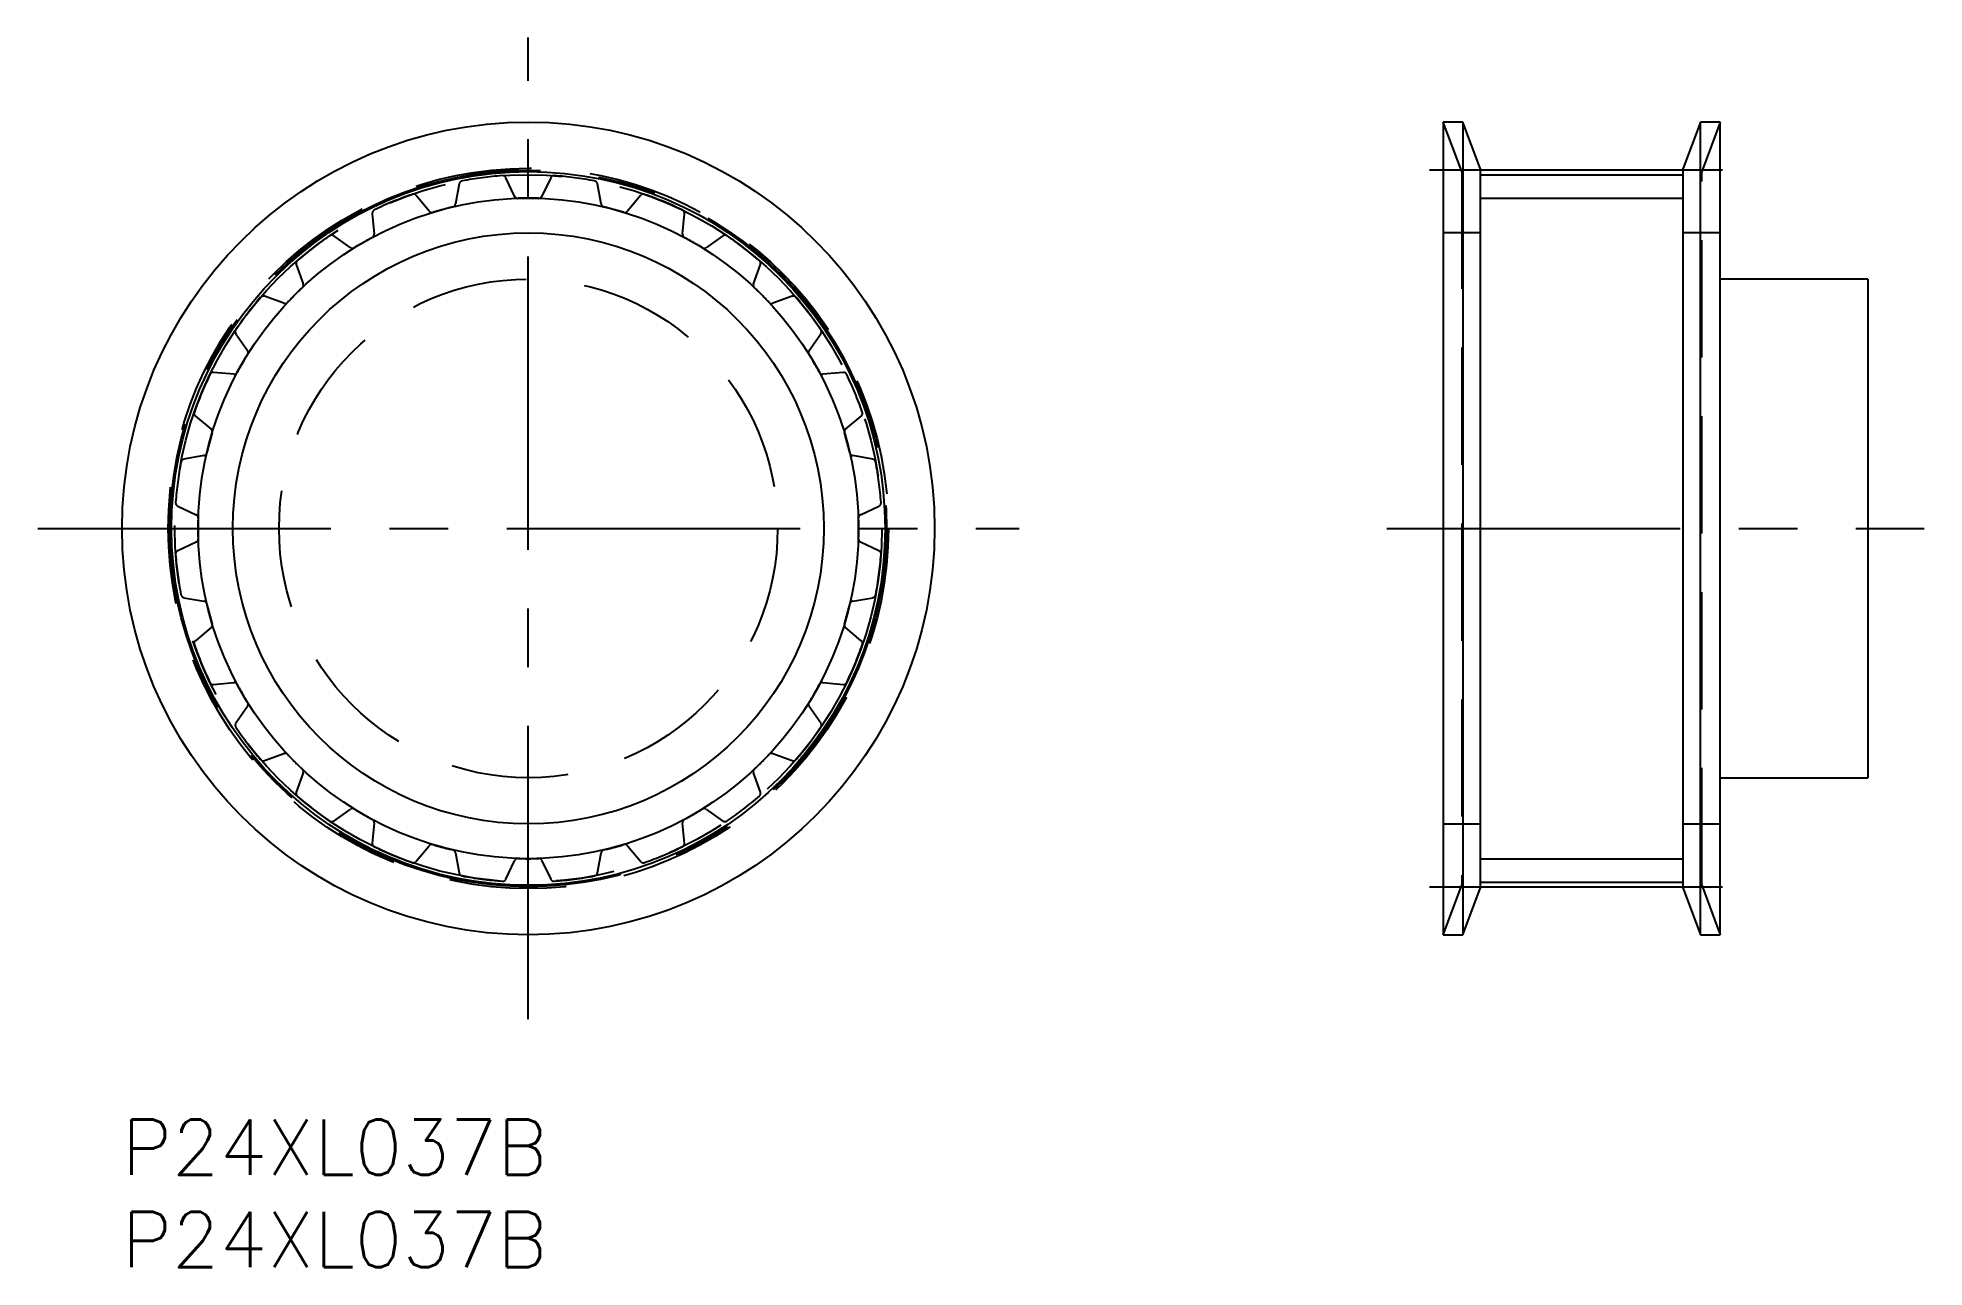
# Model space of a CAD drawing. Extents: x -5 to 98, y -8 to 59.
import ezdxf

# ---------------------------------------------------------------- set-up
doc = ezdxf.new("R2010")
doc.units = 0
doc.header["$LTSCALE"] = 0.5
for name, pattern in [('CENTER', [50.8, 31.75, -6.35, 6.35, -6.35]), ('DASHED', [19.05, 12.7, -6.35]), ('PHANTOM', [63.5, 31.75, -6.35, 6.35, -6.35, 6.35, -6.35])]:
    doc.linetypes.add(name, pattern=pattern)
for name, color, linetype in [('MSM_CENTER', 1, 'CENTER'), ('MSM_CONTINUOUS', 7, 'CONTINUOUS'), ('MSM_DASHED', 4, 'DASHED'), ('MSM_IMAGINARY', 6, 'PHANTOM'), ('MSM_NARROW', 5, 'CONTINUOUS'), ('MSM_PART_NUMBER', 7, 'CONTINUOUS')]:
    doc.layers.add(name, color=color, linetype=linetype)
doc.styles.get("Standard").update_dxf_attribs({"font": 'txt.shx', "height": 3, "bigfont": 'bigfont.shx'})

msp = doc.modelspace()

# ---------------------------------------------------------------- linework, layer by layer
at = {"layer": 'MSM_CENTER'}
for p, q in [((22, 5.44), (22, 58.57)), ((70.79, 51.41), (87.29, 51.41)), ((-4.56, 32), (48.57, 32)), ((68.49, 32), (97.59, 32)), ((70.79, 12.6), (87.29, 12.6))]:
    msp.add_line(p, q, dxfattribs=at)
msp.add_circle((22, 32), 19.4, dxfattribs=at)
at = {"layer": 'MSM_CONTINUOUS'}
for p, q in [((72.61, 54), (71.54, 54)), ((71.54, 54), (71.54, 10)), ((73.54, 51.5), (72.61, 54)), ((72.61, 54), (72.61, 10)), ((85.47, 54), (84.54, 51.5)), ((86.54, 54), (85.47, 54)), ((85.47, 10), (85.47, 54)), ((86.54, 10), (86.54, 54)), ((73.54, 51.5), (73.54, 12.5)), ((73.54, 51.15), (84.54, 51.15)), ((84.54, 12.5), (84.54, 51.5)), ((94.54, 45.5), (86.54, 45.5)), ((94.54, 45.5), (94.54, 18.5)), ((86.54, 18.5), (94.54, 18.5)), ((72.61, 10), (73.54, 12.5)), ((73.54, 12.85), (84.54, 12.85)), ((84.54, 12.5), (85.47, 10)), ((71.54, 10), (72.61, 10)), ((85.47, 10), (86.54, 10))]:
    msp.add_line(p, q, dxfattribs=at)
for radius in [22, 19.32, 16]:
    msp.add_circle((22, 32), radius, dxfattribs=at)
at = {"layer": 'MSM_DASHED'}
for p, q in [((72.54, 51.32), (71.54, 54)), ((86.54, 54), (85.54, 51.32)), ((72.54, 51.32), (72.54, 12.68)), ((85.54, 12.68), (85.54, 51.32)), ((18.25, 50.65), (18.06, 49.57)), ((21.26, 49.99), (20.79, 50.98)), ((23.21, 50.98), (22.74, 49.99)), ((25.94, 49.57), (25.75, 50.65)), ((13.55, 49.04), (13.65, 47.95)), ((16.63, 49.18), (15.92, 50.02)), ((28.08, 50.02), (27.37, 49.18)), ((30.35, 47.95), (30.45, 49.04)), ((12.36, 47.21), (11.46, 47.84)), ((32.54, 47.84), (31.64, 47.21)), ((73.54, 48), (71.54, 48)), ((86.54, 48), (84.54, 48)), ((9.43, 46.28), (9.81, 45.24)), ((34.19, 45.24), (34.57, 46.28)), ((8.76, 44.19), (7.72, 44.57)), ((36.28, 44.57), (35.24, 44.19)), ((6.16, 42.54), (6.79, 41.64)), ((37.21, 41.64), (37.84, 42.54)), ((6.05, 40.35), (4.96, 40.45)), ((39.04, 40.45), (37.95, 40.35)), ((3.98, 38.08), (4.82, 37.37)), ((39.18, 37.37), (40.02, 38.08)), ((4.43, 35.94), (3.35, 35.75)), ((40.65, 35.75), (39.57, 35.94)), ((3.02, 33.21), (4.01, 32.74)), ((39.99, 32.74), (40.98, 33.21)), ((4.01, 31.26), (3.02, 30.79)), ((40.98, 30.79), (39.99, 31.26)), ((3.35, 28.25), (4.43, 28.06)), ((39.57, 28.06), (40.65, 28.25)), ((4.82, 26.63), (3.98, 25.92)), ((40.02, 25.92), (39.18, 26.63)), ((4.96, 23.55), (6.05, 23.65)), ((37.95, 23.65), (39.04, 23.55)), ((6.79, 22.36), (6.16, 21.46)), ((37.84, 21.46), (37.21, 22.36)), ((7.72, 19.43), (8.76, 19.81)), ((35.24, 19.81), (36.28, 19.43)), ((9.81, 18.76), (9.43, 17.72)), ((34.57, 17.72), (34.19, 18.76)), ((11.46, 16.16), (12.36, 16.79)), ((31.64, 16.79), (32.54, 16.16)), ((13.65, 16.05), (13.55, 14.96)), ((30.45, 14.96), (30.35, 16.05)), ((71.54, 16), (73.54, 16)), ((84.54, 16), (86.54, 16)), ((15.92, 13.98), (16.63, 14.82)), ((18.06, 14.43), (18.25, 13.35)), ((25.75, 13.35), (25.94, 14.43)), ((27.37, 14.82), (28.08, 13.98)), ((20.79, 13.02), (21.26, 14.01)), ((22.74, 14.01), (23.21, 13.02)), ((71.54, 10), (72.54, 12.68)), ((85.54, 12.68), (86.54, 10))]:
    msp.add_line(p, q, dxfattribs=at)
for radius in [19.5, 13.5]:
    msp.add_circle((22, 32), radius, dxfattribs=at)
for centre, radius, start, end in [((22, 32), 19.15, 94.1975, 100.8025), ((20.61, 50.9), 0.2, 25, 94.1975), ((23.39, 50.9), 0.2, 85.8025, 155), ((22, 32), 19.15, 79.1975, 85.8025), ((22, 32), 19.15, 109.1975, 115.8025), ((15.77, 49.9), 0.2, 40, 109.1975), ((18.45, 50.61), 0.2, 100.8025, 170), ((25.55, 50.61), 0.2, 10, 79.1975), ((28.23, 49.9), 0.2, 70.8025, 140), ((22, 32), 19.15, 64.1975, 70.8025), ((13.75, 49.06), 0.2, 115.8025, 185), ((16.78, 49.31), 0.2, 220, 286.7739), ((22, 32), 17.88, 103.2261, 106.7739), ((17.86, 49.6), 0.2, 283.2261, 350), ((21.44, 50.07), 0.2, 205, 271.7739), ((22, 32), 17.88, 88.2261, 91.7739), ((22.56, 50.07), 0.2, 268.2261, 335), ((26.14, 49.6), 0.2, 190, 256.7739), ((22, 32), 17.88, 73.2261, 76.7739), ((27.22, 49.31), 0.2, 253.2261, 320), ((30.25, 49.06), 0.2, 355, 64.1975), ((22, 32), 19.15, 124.1975, 130.8025), ((11.35, 47.67), 0.2, 55, 124.1975), ((12.48, 47.37), 0.2, 235, 301.7739), ((22, 32), 17.88, 118.2261, 121.7739), ((13.45, 47.93), 0.2, 298.2261, 5), ((30.55, 47.93), 0.2, 175, 241.7739), ((22, 32), 17.88, 58.2261, 61.7739), ((31.52, 47.37), 0.2, 238.2261, 305), ((32.65, 47.67), 0.2, 55.8025, 125), ((22, 32), 19.15, 49.1975, 55.8025), ((9.62, 46.34), 0.2, 130.8025, 200), ((34.38, 46.34), 0.2, 340, 49.1975), ((22, 32), 17.88, 133.2261, 136.7739), ((9.62, 45.17), 0.2, 313.2261, 20), ((34.38, 45.17), 0.2, 160, 226.7739), ((22, 32), 17.88, 43.2261, 46.7739), ((22, 32), 19.15, 139.1975, 145.8025), ((7.66, 44.38), 0.2, 70, 139.1975), ((8.83, 44.38), 0.2, 250, 316.7739), ((35.17, 44.38), 0.2, 223.2261, 290), ((36.34, 44.38), 0.2, 40.8025, 110), ((22, 32), 19.15, 34.1975, 40.8025), ((6.33, 42.65), 0.2, 145.8025, 215), ((37.67, 42.65), 0.2, 325, 34.1975), ((22, 32), 17.88, 148.2261, 151.7739), ((6.63, 41.52), 0.2, 328.2261, 35), ((37.37, 41.52), 0.2, 145, 211.7739), ((22, 32), 17.88, 28.2261, 31.7739), ((22, 32), 19.15, 154.1975, 160.8025), ((4.94, 40.25), 0.2, 85, 154.1975), ((6.07, 40.55), 0.2, 265, 331.7739), ((37.93, 40.55), 0.2, 208.2261, 275), ((39.06, 40.25), 0.2, 25.8025, 95), ((22, 32), 19.15, 19.1975, 25.8025), ((4.1, 38.23), 0.2, 160.8025, 230), ((39.9, 38.23), 0.2, 310, 19.1975), ((22, 32), 17.88, 163.2261, 166.7739), ((4.69, 37.22), 0.2, 343.2261, 50), ((39.31, 37.22), 0.2, 130, 196.7739), ((22, 32), 17.88, 13.2261, 16.7739), ((4.4, 36.14), 0.2, 280, 346.7739), ((39.6, 36.14), 0.2, 193.2261, 260), ((22, 32), 19.15, 169.1975, 175.8025), ((3.39, 35.55), 0.2, 100, 169.1975), ((40.61, 35.55), 0.2, 10.8025, 80), ((22, 32), 19.15, 4.1975, 10.8025), ((3.1, 33.39), 0.2, 175.8025, 245), ((3.93, 32.56), 0.2, 358.2261, 65), ((40.07, 32.56), 0.2, 115, 181.7739), ((40.9, 33.39), 0.2, 295, 4.1975), ((22, 32), 17.88, 178.2261, 181.7739), ((22, 32), 17.88, 358.2261, 1.7739), ((3.1, 30.61), 0.2, 115, 184.1975), ((3.93, 31.44), 0.2, 295, 1.7739), ((40.07, 31.44), 0.2, 178.2261, 245), ((40.9, 30.61), 0.2, 355.8025, 65), ((22, 32), 19.15, 184.1975, 190.8025), ((22, 32), 19.15, 349.1975, 355.8025), ((3.39, 28.45), 0.2, 190.8025, 260), ((4.4, 27.86), 0.2, 13.2261, 80), ((22, 32), 17.88, 193.2261, 196.7739), ((22, 32), 17.88, 343.2261, 346.7739), ((39.6, 27.86), 0.2, 100, 166.7739), ((40.61, 28.45), 0.2, 280, 349.1975), ((4.69, 26.78), 0.2, 310, 16.7739), ((39.31, 26.78), 0.2, 163.2261, 230), ((4.1, 25.77), 0.2, 130, 199.1975), ((22, 32), 19.15, 199.1975, 205.8025), ((22, 32), 19.15, 334.1975, 340.8025), ((39.9, 25.77), 0.2, 340.8025, 50), ((4.94, 23.75), 0.2, 205.8025, 275), ((6.07, 23.45), 0.2, 28.2261, 95), ((22, 32), 17.88, 208.2261, 211.7739), ((22, 32), 17.88, 328.2261, 331.7739), ((37.93, 23.45), 0.2, 85, 151.7739), ((39.06, 23.75), 0.2, 265, 334.1975), ((6.63, 22.48), 0.2, 325, 31.7739), ((37.37, 22.48), 0.2, 148.2261, 215), ((6.33, 21.35), 0.2, 145, 214.1975), ((37.67, 21.35), 0.2, 325.8025, 35), ((22, 32), 19.15, 214.1975, 220.8025), ((22, 32), 19.15, 319.1975, 325.8025), ((7.66, 19.62), 0.2, 220.8025, 290), ((8.83, 19.62), 0.2, 43.2261, 110), ((22, 32), 17.88, 223.2261, 226.7739), ((22, 32), 17.88, 313.2261, 316.7739), ((35.17, 19.62), 0.2, 70, 136.7739), ((36.34, 19.62), 0.2, 250, 319.1975), ((9.62, 18.83), 0.2, 340, 46.7739), ((34.38, 18.83), 0.2, 133.2261, 200), ((9.62, 17.66), 0.2, 160, 229.1975), ((22, 32), 19.15, 229.1975, 235.8025), ((22, 32), 19.15, 304.1975, 310.8025), ((34.38, 17.66), 0.2, 310.8025, 20), ((12.48, 16.63), 0.2, 58.2261, 125), ((22, 32), 17.88, 238.2261, 241.7739), ((22, 32), 17.88, 298.2261, 301.7739), ((31.52, 16.63), 0.2, 55, 121.7739), ((11.35, 16.33), 0.2, 235.8025, 305), ((13.45, 16.07), 0.2, 355, 61.7739), ((30.55, 16.07), 0.2, 118.2261, 185), ((32.65, 16.33), 0.2, 235, 304.1975), ((13.75, 14.94), 0.2, 175, 244.1975), ((22, 32), 19.15, 244.1975, 250.8025), ((16.78, 14.69), 0.2, 73.2261, 140), ((22, 32), 17.88, 253.2261, 256.7739), ((17.86, 14.4), 0.2, 10, 76.7739), ((26.14, 14.4), 0.2, 103.2261, 170), ((22, 32), 17.88, 283.2261, 286.7739), ((27.22, 14.69), 0.2, 40, 106.7739), ((22, 32), 19.15, 289.1975, 295.8025), ((30.25, 14.94), 0.2, 295.8025, 5), ((15.77, 14.1), 0.2, 250.8025, 320), ((18.45, 13.39), 0.2, 190, 259.1975), ((21.44, 13.93), 0.2, 88.2261, 155), ((22, 32), 17.88, 268.2261, 271.7739), ((22.56, 13.93), 0.2, 25, 91.7739), ((25.55, 13.39), 0.2, 280.8025, 350), ((28.23, 14.1), 0.2, 220, 289.1975), ((22, 32), 19.15, 259.1975, 265.8025), ((20.61, 13.1), 0.2, 265.8025, 335), ((23.39, 13.1), 0.2, 205, 274.1975), ((22, 32), 19.15, 274.1975, 280.8025)]:
    msp.add_arc(centre, radius, start, end, dxfattribs=at)
at = {"layer": 'MSM_IMAGINARY'}
msp.add_circle((22, 32), 19.15, dxfattribs=at)
at = {"layer": 'MSM_NARROW'}
for p, q in [((21.32, 49.87), (21.26, 49.99)), ((22.69, 49.87), (22.74, 49.99)), ((73.54, 49.88), (84.54, 49.88)), ((73.54, 14.12), (84.54, 14.12))]:
    msp.add_line(p, q, dxfattribs=at)
msp.add_circle((22, 32), 17.88, dxfattribs=at)

# ---------------------------------------------------------------- texts
at = {"layer": 'MSM_PART_NUMBER'}
for p in [(0, -3), (0, -8)]:
    msp.add_text('P24XL037B', height=3, dxfattribs=at).set_placement(p)

doc.saveas('drawing.dxf')
